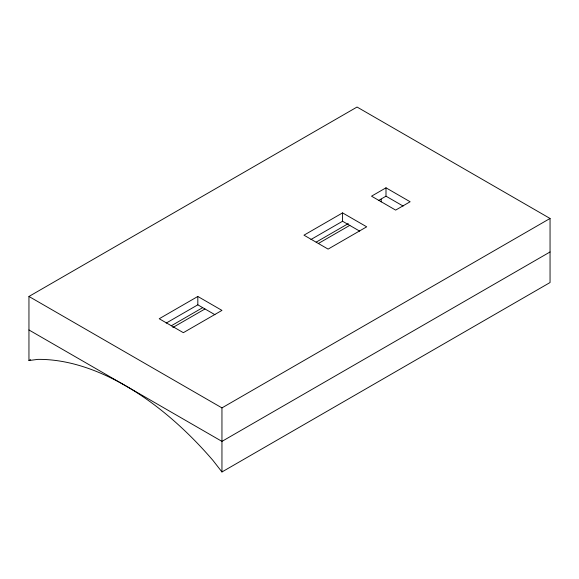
<?xml version="1.0" encoding="UTF-8"?>
<svg xmlns="http://www.w3.org/2000/svg" width="579" height="579" viewBox="0 0 579 579"><rect width="100%" height="100%" fill="white"/><g stroke="black" fill="none" stroke-linecap="round" stroke-linejoin="round"><path stroke-width="0.87" d="M28.95 296.462L357.048 107.035L550.05 218.464L550.05 282.538L221.952 471.965L213.072 460.551A272.941 157.582 60 0 0 37.83 359.378L28.95 360.536L28.95 296.462L221.952 407.891L550.05 218.464M28.95 360.536L30.513 359.631M197.823 296.462L159.225 318.747L183.348 332.679L221.952 310.395L197.823 296.462L197.823 304.822L166.173 323.096M342.573 212.891L303.975 235.175L328.098 249.108L366.702 226.823L342.573 212.891L342.573 221.25L310.923 239.525M385.998 187.82L371.523 196.18L395.652 210.105L410.127 201.753L385.998 187.82L385.998 196.18L403.122 206.066M378.384 200.58L385.998 196.18M171.254 325.803L202.585 307.71M316.163 242.138L348.276 223.603M172.824 327.526L204.937 308.983M318.515 243.412L349.846 225.325M550.05 251.966L221.952 441.386L28.95 329.965M342.573 221.25L359.697 231.137M197.823 304.822L214.947 314.708M381.177 199.219L381.177 201.912M221.952 407.891L221.952 471.965"/></g></svg>
